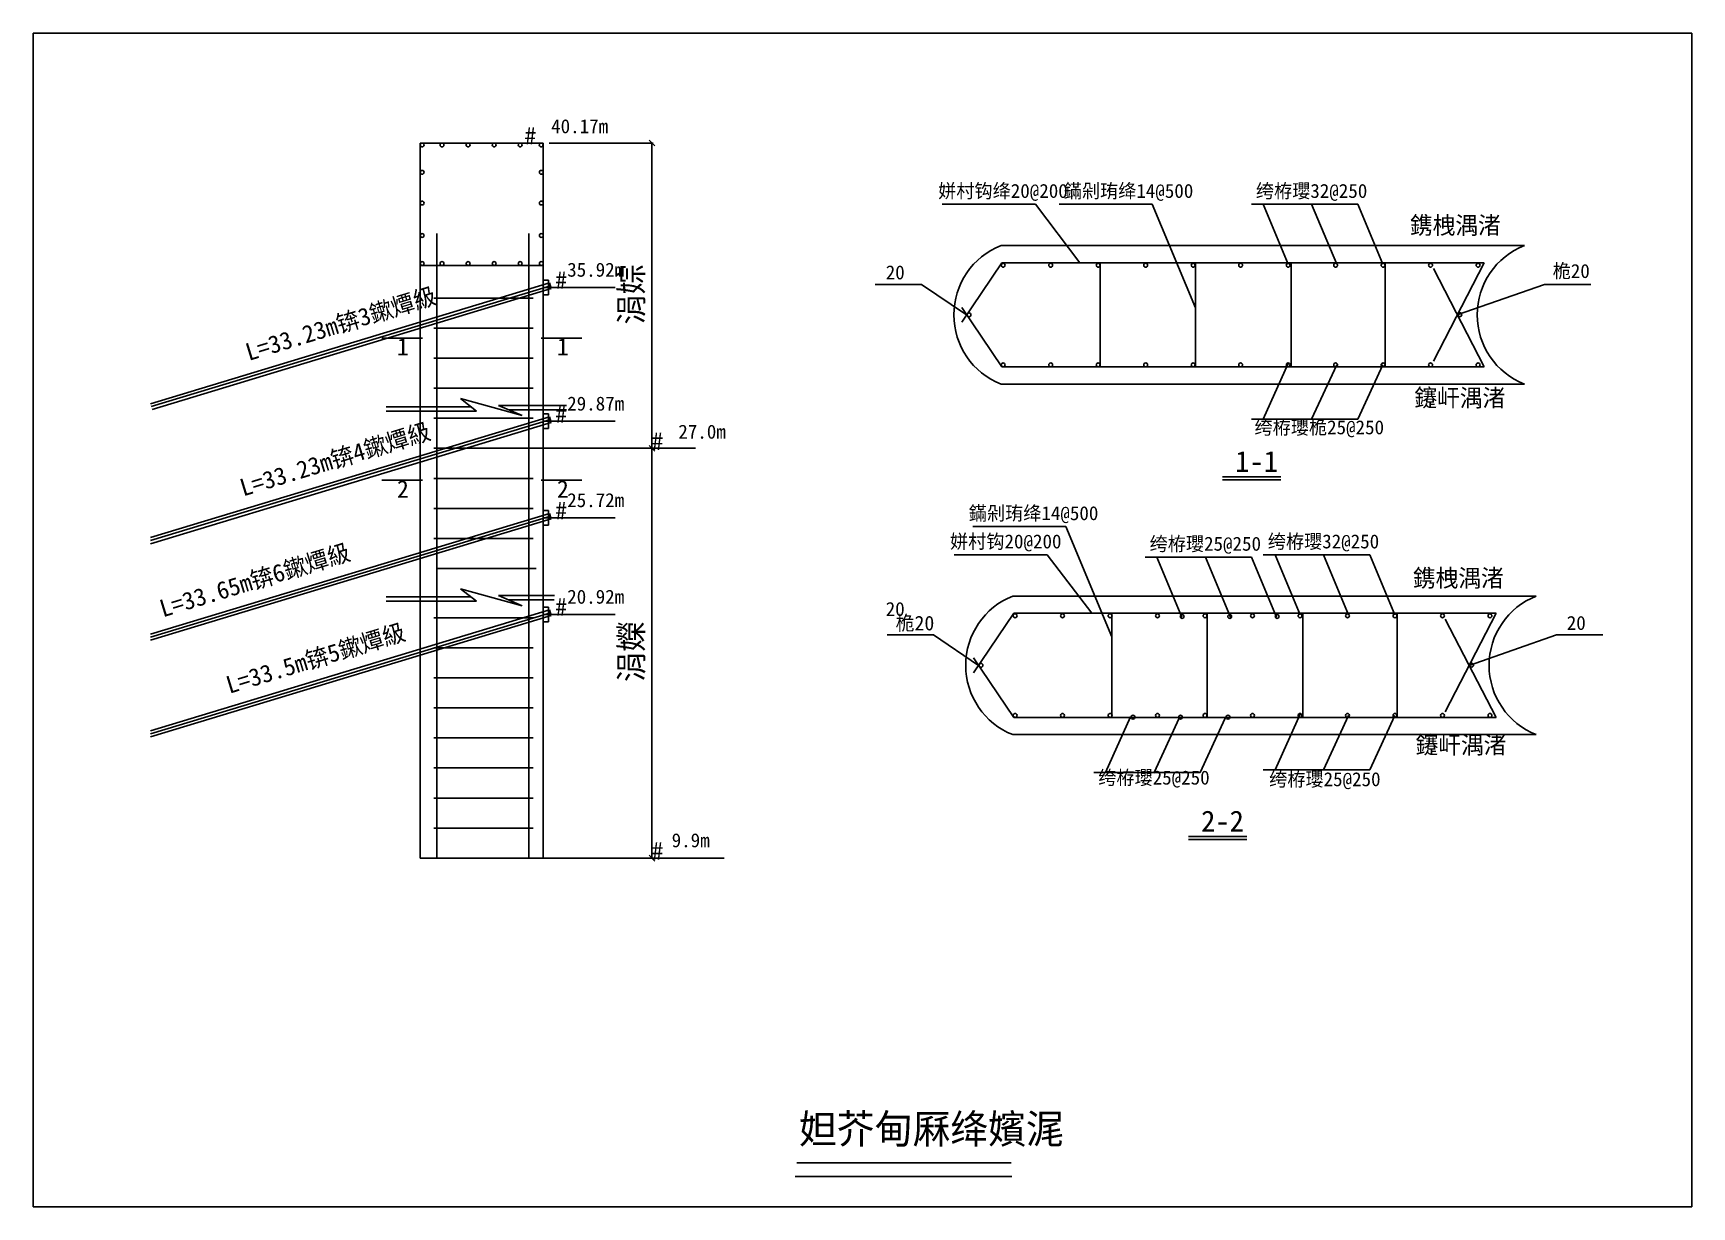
# Model space of a CAD drawing. Header units: metres. Extents: x 0 to 285, y 0 to 202.
import ezdxf

# ---------------------------------------------------------------- set-up
doc = ezdxf.new("R2010")
doc.units = ezdxf.units.M
doc.layers.add(' ', color=7, linetype='Continuous')
doc.layers.add('38536', color=7, linetype='Continuous')

msp = doc.modelspace()

# ---------------------------------------------------------------- linework, layer by layer
at = {"layer": ' '}
for p, q in [((87.69, 182.73), (66.52, 182.73)), ((66.52, 182.73), (66.52, 161.71)), ((87.69, 161.71), (87.69, 182.73)), ((172.27, 172.22), (156.26, 172.22)), ((179.93, 162.16), (172.27, 172.22)), ((192.37, 172.22), (176.36, 172.22)), ((199.79, 154.44), (192.37, 172.22)), ((227.72, 172.22), (209.4, 172.22)), ((215.73, 161.92), (211.43, 172.22)), ((224.07, 161.92), (219.77, 172.22)), ((232.02, 161.92), (227.72, 172.22)), ((69.39, 167.22), (69.39, 59.89)), ((85.22, 167.22), (85.22, 59.89)), ((166.37, 165.12), (256.34, 165.12)), ((66.52, 161.71), (66.52, 59.89)), ((66.52, 161.71), (87.69, 161.71)), ((87.69, 161.71), (87.69, 59.89)), ((166.53, 162.16), (159.61, 151.95)), ((166.53, 162.16), (249.44, 162.16)), ((183.4, 162.16), (183.4, 144.29)), ((199.78, 162.16), (199.78, 144.29)), ((216.22, 162.16), (216.22, 144.29)), ((232.43, 162.16), (232.43, 144.29)), ((249.44, 162.16), (240.69, 145.26)), ((249.44, 144.29), (240.69, 161.18)), ((88.78, 158.7), (20.14, 137.94)), ((88.92, 158.22), (20.28, 137.46)), ((89.07, 157.74), (20.43, 136.98)), ((87.69, 159.18), (88.58, 159.18)), ((87.69, 156.68), (87.69, 159.18)), ((87.69, 157.93), (100.02, 157.93)), ((88.58, 159.18), (88.58, 156.68)), ((88.78, 158.7), (89.07, 157.74)), ((152.73, 158.45), (144.76, 158.45)), ((152.73, 158.45), (160.46, 153.21)), ((259.79, 158.45), (244.81, 153.22)), ((267.76, 158.45), (259.79, 158.45)), ((68.86, 156.11), (85.94, 156.11)), ((88.58, 156.68), (87.69, 156.68)), ((166.53, 144.29), (159.61, 154.49)), ((66.93, 149.24), (59.94, 149.24)), ((68.86, 150.94), (85.94, 150.94)), ((94.3, 149.24), (87.32, 149.24)), ((68.86, 145.78), (85.94, 145.78)), ((166.53, 144.29), (249.44, 144.29)), ((215.73, 144.84), (211.43, 135.28)), ((224.07, 144.61), (219.77, 135.28)), ((232.02, 144.61), (227.72, 135.28)), ((68.86, 140.62), (85.94, 140.62)), ((166.37, 141.32), (256.34, 141.32)), ((88.78, 135.71), (20.14, 114.95)), ((88.92, 135.23), (20.14, 114.43)), ((89.07, 134.75), (20.14, 113.91)), ((68.86, 135.46), (85.94, 135.46)), ((87.69, 136.19), (88.58, 136.19)), ((87.69, 133.69), (87.69, 136.19)), ((87.69, 134.94), (100.02, 134.94)), ((88.58, 136.19), (88.58, 133.69)), ((88.78, 135.71), (89.07, 134.75)), ((227.72, 135.28), (209.4, 135.28)), ((88.58, 133.69), (87.69, 133.69)), ((68.86, 130.29), (85.94, 130.29)), ((85.22, 130.29), (113.85, 130.29)), ((66.93, 124.8), (59.94, 124.8)), ((68.86, 125.13), (85.94, 125.13)), ((94.3, 124.8), (87.32, 124.8)), ((204.44, 125.37), (214.48, 125.37)), ((204.44, 124.88), (214.48, 124.88)), ((68.86, 119.97), (85.94, 119.97)), ((88.78, 119.12), (20.14, 98.36)), ((88.92, 118.64), (20.14, 97.83)), ((89.07, 118.16), (20.14, 97.31)), ((87.69, 119.6), (88.58, 119.6)), ((87.69, 117.1), (87.69, 119.6)), ((87.69, 118.35), (100.02, 118.35)), ((88.58, 117.1), (87.69, 117.1)), ((88.58, 119.6), (88.58, 117.1)), ((88.78, 119.12), (89.07, 118.16)), ((68.86, 114.8), (85.94, 114.8)), ((177.53, 116.85), (161.53, 116.85)), ((185.44, 97.92), (177.53, 116.85)), ((174.31, 112.01), (158.3, 112.01)), ((181.97, 101.95), (174.31, 112.01)), ((209.45, 111.61), (191.13, 111.61)), ((197.46, 101.31), (193.16, 111.61)), ((205.8, 101.31), (201.5, 111.61)), ((213.75, 101.31), (209.45, 111.61)), ((229.76, 112.01), (211.44, 112.01)), ((217.77, 101.71), (213.47, 112.01)), ((226.11, 101.71), (221.81, 112.01)), ((234.06, 101.71), (229.76, 112.01)), ((69.39, 109.64), (86.48, 109.64)), ((87.69, 103.01), (88.58, 103.01)), ((87.69, 100.51), (87.69, 103.01)), ((88.58, 103.01), (88.58, 100.51)), ((168.41, 104.91), (258.38, 104.91)), ((88.78, 102.53), (20.14, 81.77)), ((88.92, 102.05), (20.14, 81.25)), ((89.07, 101.57), (20.14, 80.72)), ((68.86, 101.19), (85.94, 101.19)), ((87.69, 101.76), (100.02, 101.76)), ((88.58, 100.51), (87.69, 100.51)), ((88.78, 102.53), (89.07, 101.57)), ((168.57, 101.95), (161.65, 91.74)), ((168.57, 101.95), (251.48, 101.95)), ((185.44, 101.95), (185.44, 84.08)), ((201.82, 101.95), (201.82, 84.08)), ((218.26, 101.95), (218.26, 84.08)), ((234.47, 101.95), (234.47, 84.08)), ((251.48, 101.95), (242.73, 85.05)), ((251.48, 84.08), (242.73, 100.97)), ((154.77, 98.24), (146.8, 98.24)), ((154.77, 98.24), (162.5, 93)), ((261.83, 98.24), (246.85, 93.01)), ((269.8, 98.24), (261.83, 98.24)), ((68.86, 96.03), (85.94, 96.03)), ((168.57, 84.08), (161.65, 94.28)), ((68.86, 90.86), (85.94, 90.86)), ((68.86, 85.7), (85.94, 85.7)), ((168.57, 84.08), (251.48, 84.08)), ((188.63, 84.19), (184.33, 74.62)), ((196.97, 83.95), (192.67, 74.62)), ((204.92, 83.95), (200.62, 74.62)), ((217.77, 84.63), (213.47, 75.07)), ((226.11, 84.4), (221.81, 75.07)), ((234.06, 84.4), (229.76, 75.07)), ((68.86, 80.54), (85.94, 80.54)), ((168.41, 81.11), (258.38, 81.11)), ((68.86, 75.38), (85.94, 75.38)), ((200.62, 74.62), (182.3, 74.62)), ((229.76, 75.07), (211.44, 75.07)), ((68.86, 70.21), (85.94, 70.21)), ((68.86, 65.05), (85.94, 65.05)), ((198.58, 63.59), (208.62, 63.59)), ((198.58, 63.11), (208.62, 63.11)), ((66.52, 59.89), (85.94, 59.89)), ((85.22, 59.89), (118.8, 59.89))]:
    msp.add_line(p, q, dxfattribs=at)
for centre in [(66.87, 182.4), (70.28, 182.4), (74.76, 182.4), (79.24, 182.4), (83.71, 182.4), (87.32, 182.4), (66.87, 177.71), (87.34, 177.71), (66.87, 172.42), (87.34, 172.42), (66.87, 166.85), (87.34, 166.85), (66.87, 162.04), (70.28, 162.04), (74.76, 162.04), (79.24, 162.04), (83.71, 162.04), (87.34, 162.04), (166.75, 161.74), (174.91, 161.74), (183.08, 161.74), (191.24, 161.74), (199.4, 161.74), (207.56, 161.74), (215.73, 161.74), (223.89, 161.74), (232.05, 161.74), (240.21, 161.74), (248.38, 161.74), (160.88, 153.22), (245.23, 153.25), (166.75, 144.62), (174.91, 144.62), (183.08, 144.62), (191.24, 144.62), (199.4, 144.62), (207.56, 144.62), (215.73, 144.62), (223.89, 144.62), (232.05, 144.62), (240.21, 144.62), (248.38, 144.62), (168.79, 101.53), (176.95, 101.53), (185.12, 101.53), (193.28, 101.53), (197.51, 101.41), (201.44, 101.53), (205.68, 101.41), (209.6, 101.53), (213.84, 101.41), (217.77, 101.53), (225.93, 101.53), (234.09, 101.53), (242.26, 101.53), (250.42, 101.53), (162.92, 93.01), (247.27, 93.04), (168.79, 84.41), (176.95, 84.41), (185.12, 84.41), (189.06, 84.11), (193.28, 84.41), (197.23, 84.11), (201.44, 84.41), (205.39, 84.11), (209.6, 84.41), (217.77, 84.41), (225.93, 84.41), (234.09, 84.41), (242.26, 84.41), (250.42, 84.41)]:
    msp.add_circle(centre, 0.33, dxfattribs=at)
for centre in [(171.05, 153.22), (261.02, 153.22), (173.09, 93.01), (263.06, 93.01)]:
    msp.add_arc(centre, 12.79, 111.47, 248.53, dxfattribs=at)
for p, q in [((285.12, 201.6), (0, 201.6)), ((0, 201.6), (0, 0)), ((285.12, 0), (285.12, 201.6)), ((88.69, 182.73), (106.55, 182.73)), ((106.87, 182.23), (105.87, 183.23)), ((106.37, 182.73), (106.37, 130.29)), ((89.75, 130.29), (106.55, 130.29)), ((106.87, 129.79), (105.87, 130.79)), ((105.87, 130.79), (106.87, 129.79)), ((106.37, 130.29), (106.37, 59.89)), ((86.22, 59.89), (106.55, 59.89)), ((105.87, 60.39), (106.87, 59.39)), ((131.26, 7.56), (168.13, 7.56)), ((130.99, 5.23), (168.24, 5.23)), ((0, 0), (285.12, 0))]:
    msp.add_line(p, q)
at = {"layer": '38536'}
for p, q in [((60.67, 137.44), (75.24, 137.44)), ((73.43, 138.85), (84.04, 135.91)), ((76.18, 136.7), (73.43, 138.85)), ((79.98, 137.66), (91.69, 137.66)), ((84.04, 135.91), (79.98, 137.66)), ((81.69, 136.92), (91.69, 136.92)), ((60.67, 136.7), (76.18, 136.7)), ((73.43, 106.18), (84.04, 103.23)), ((76.18, 104.02), (73.43, 106.18)), ((60.67, 104.76), (75.24, 104.76)), ((60.67, 104.02), (76.18, 104.02)), ((84.04, 103.23), (79.98, 104.98)), ((79.98, 104.98), (89.63, 104.98)), ((81.69, 104.24), (89.56, 104.24))]:
    msp.add_line(p, q, dxfattribs=at)

# ---------------------------------------------------------------- texts
at = {"layer": ' '}
for s, height, p in [('#', 3, (84.45, 182.49)), ('40.17m', 2.4, (89.04, 184.42)), ('姘村钩绛20@200', 2.4, (155.57, 173.31)), ('鏋剁珛绛14@500', 2.4, (177.15, 173.31)), ('绔栫瓔32@250', 2.4, (210.18, 173.31)), ('鎸栧湡渚', 3, (236.67, 167.11)), ('#', 3, (89.74, 157.7)), ('35.92m', 2.4, (91.8, 159.77)), ('20', 2.4, (146.55, 159.31)), ('桅20', 2.4, (261.2, 159.55)), ('1', 3, (62.53, 146.24)), ('1', 3, (90.03, 146.24)), ('鑳屽湡渚', 3, (237.43, 137.46)), ('#', 3, (89.74, 134.71)), ('29.87m', 2.4, (91.8, 136.78)), ('27.0m', 2.4, (110.9, 131.95)), ('绔栫瓔桅25@250', 2.4, (209.94, 132.7)), ('#', 3, (106.3, 130.02)), ('1-1', 3.6, (206.63, 126.24)), ('2', 3, (62.53, 121.8)), ('2', 3, (90.03, 121.8)), ('#', 3, (89.74, 118.11)), ('25.72m', 2.4, (91.8, 120.19)), ('鏋剁珛绛14@500', 2.4, (160.83, 117.95)), ('姘村钩20@200', 2.4, (157.61, 113.1)), ('绔栫瓔25@250', 2.4, (191.91, 112.7)), ('绔栫瓔32@250', 2.4, (212.22, 113.1)), ('鎸栧湡渚', 3, (237.18, 106.51)), ('20.92m', 2.4, (91.8, 103.6)), ('#', 3, (89.74, 101.53)), ('20', 2.4, (146.55, 101.49)), ('桅20', 2.5, (148.25, 99.02)), ('20', 2.4, (263.62, 99.1)), ('鑳屽湡渚', 3, (237.64, 77.85)), ('绔栫瓔25@250', 2.4, (183.08, 72.53)), ('绔栫瓔25@250', 2.4, (212.46, 72.25)), ('2-2', 3.6, (200.77, 64.46)), ('9.9m', 2.4, (109.76, 61.76)), ('#', 3, (106.31, 59.64))]:
    msp.add_text(s, height=height, dxfattribs=at).set_placement(p)
for s, p in [('L=33.23m锛3鏉燂級', (37.06, 145.29)), ('L=33.23m锛4鏉燂級', (36.09, 122.01)), ('L=33.65m锛6鏉燂級', (22.29, 101.24)), ('L=33.5m锛5鏉燂級', (33.71, 88.11))]:
    msp.add_text(s, height=3, rotation=17, dxfattribs=at).set_placement(p)
for s, p in [('涓婃', (104.81, 151.55)), ('涓嬫', (104.81, 90.15))]:
    msp.add_text(s, height=4, rotation=90).set_placement(p)
msp.add_text('妲芥甸厤绛嬪浘', height=5).set_placement((131.65, 10.88))

doc.saveas('drawing.dxf')
